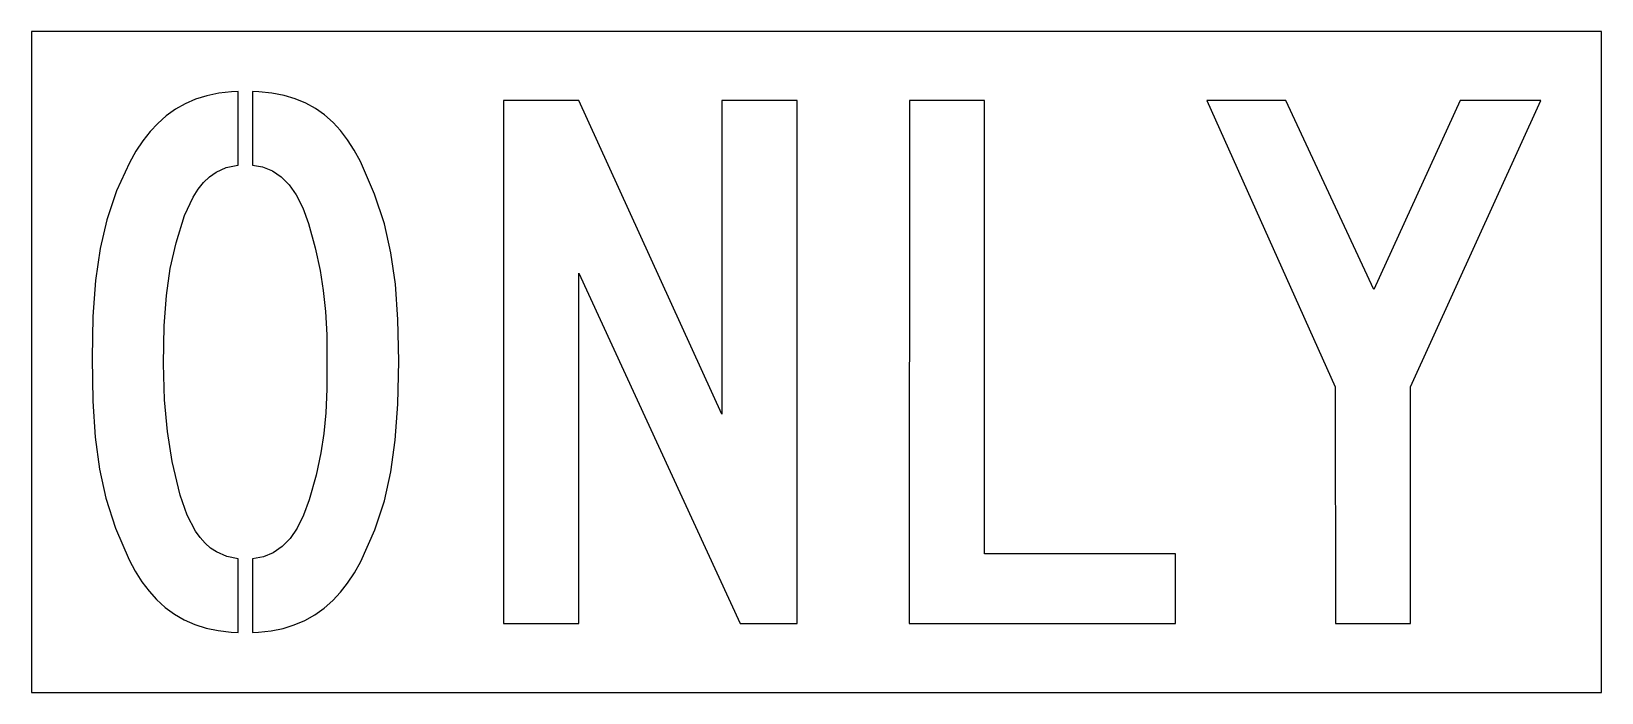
# Model space of a CAD drawing. Header units: inches. Extents: x 0 to 54, y 0 to 22.8.
import ezdxf

# ---------------------------------------------------------------- set-up
doc = ezdxf.new("R2010")
doc.units = ezdxf.units.IN
doc.layers.add('CUT', color=1, linetype='CONTINUOUS')
doc.layers.add('SHEET', color=8, linetype='CONTINUOUS')

msp = doc.modelspace()

# ---------------------------------------------------------------- linework, layer by layer
at = {"layer": 'CUT'}
for points in [[(2.084, 11.503), (2.109, 10.033), (2.192, 8.788), (2.34, 7.692), (2.56, 6.695), (2.895, 5.654), (3.36, 4.573), (3.574, 4.176), (3.803, 3.815), (4.047, 3.49), (4.304, 3.203), (4.601, 2.932), (4.918, 2.699), (5.259, 2.503), (5.617, 2.345), (6.007, 2.222), (6.423, 2.133), (6.868, 2.079), (7.108, 2.069), (7.108, 4.603), (6.721, 4.682), (6.364, 4.839), (6.163, 4.974), (5.977, 5.139), (5.804, 5.333), (5.644, 5.558), (5.359, 6.107), (5.117, 6.794), (4.846, 7.949), (4.676, 8.984), (4.579, 10.071), (4.547, 11.313), (4.569, 12.617), (4.641, 13.668), (4.773, 14.595), (4.974, 15.475), (5.267, 16.414), (5.558, 17.05), (5.732, 17.323), (5.922, 17.556), (6.129, 17.75), (6.351, 17.904), (6.701, 18.063), (7.098, 18.149), (7.108, 18.149), (7.108, 20.68), (6.879, 20.671), (6.441, 20.619), (6.03, 20.534), (5.649, 20.416), (5.291, 20.263), (4.955, 20.074), (4.639, 19.848), (4.343, 19.584), (4.079, 19.3), (3.83, 18.981), (3.595, 18.625), (3.369, 18.227), (2.93, 17.266), (2.597, 16.271), (2.367, 15.277), (2.209, 14.18), (2.116, 12.942)], [(7.608, 2.067), (7.815, 2.074), (8.249, 2.123), (8.659, 2.208), (9.041, 2.327), (9.407, 2.484), (9.746, 2.675), (10.065, 2.903), (10.365, 3.169), (10.626, 3.451), (10.875, 3.77), (11.109, 4.125), (11.327, 4.516), (11.809, 5.604), (12.138, 6.597), (12.363, 7.591), (12.515, 8.682), (12.603, 9.926), (12.632, 11.399), (12.604, 12.838), (12.516, 14.054), (12.364, 15.132), (12.139, 16.125), (11.802, 17.151), (11.317, 18.275), (11.101, 18.669), (10.875, 19.019), (10.631, 19.337), (10.375, 19.616), (10.085, 19.874), (9.77, 20.097), (9.434, 20.283), (9.076, 20.432), (8.688, 20.548), (8.274, 20.629), (7.827, 20.676), (7.608, 20.683), (7.608, 18.149), (7.95, 18.092), (8.289, 17.956), (8.591, 17.751), (8.862, 17.474), (9.105, 17.123), (9.33, 16.675), (9.526, 16.14), (9.758, 15.301), (9.928, 14.525), (10.036, 13.835), (10.111, 13.107), (10.155, 12.308), (10.157, 10.436), (10.121, 9.621), (10.056, 8.912), (9.958, 8.252), (9.792, 7.484), (9.549, 6.629), (9.356, 6.103), (9.138, 5.663), (8.895, 5.306), (8.623, 5.022), (8.319, 4.81), (7.978, 4.667), (7.608, 4.6)], [(16.232, 2.377), (18.821, 2.377), (18.821, 14.436), (24.379, 2.376), (26.337, 2.376), (26.337, 20.372), (23.748, 20.376), (23.747, 9.577), (18.822, 20.375), (16.232, 20.374)], [(30.19, 2.376), (39.347, 2.376), (39.346, 4.775), (32.779, 4.778), (32.779, 20.376), (30.193, 20.376)], [(40.422, 20.375), (44.841, 10.522), (44.845, 2.376), (47.431, 2.376), (47.432, 10.525), (51.916, 20.376), (49.137, 20.376), (46.169, 13.873), (43.137, 20.376)]]:
    msp.add_lwpolyline(points, close=True, dxfattribs=at)
at = {"layer": 'SHEET'}
msp.add_lwpolyline([(0, 0), (54, 0), (54, 22.75), (0, 22.75)], close=True, dxfattribs=at)

doc.saveas('drawing.dxf')
